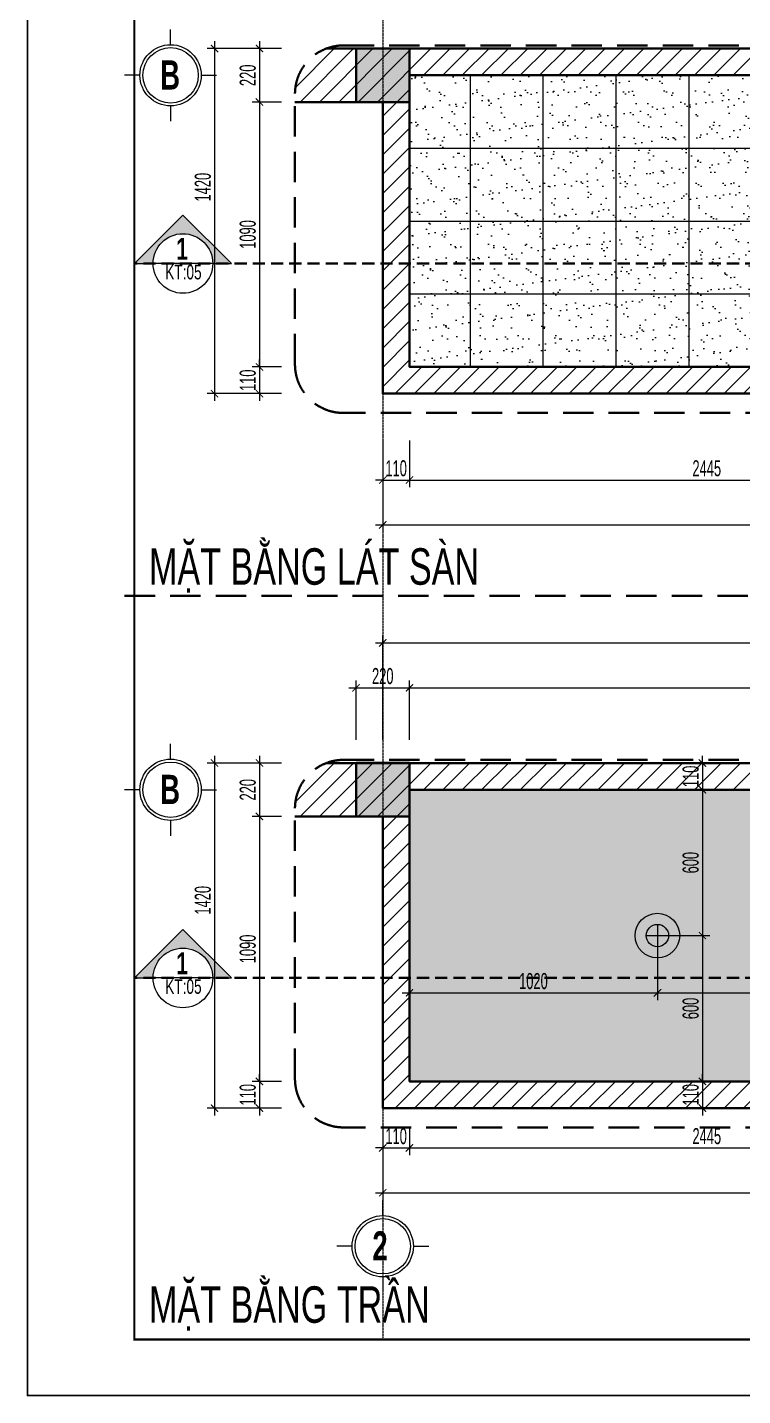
# Model space of a CAD drawing. Header units: millimetres. Extents: x 1336014 to 2939047, y -333549 to -60566.
# Drawn here: x 1371200 to 1374141, y -208848 to -203218 of the extents above; entities that cross this region are included whole.
import ezdxf
from ezdxf.enums import TextEntityAlignment as Align

# ---------------------------------------------------------------- set-up
doc = ezdxf.new("R2010")
doc.units = ezdxf.units.MM
doc.header["$MEASUREMENT"] = 0
for name, pattern in [('$1$HIDDEN', [0.375, 0.25, -0.125]), ('CENTER2', [1.125, 0.75, -0.125, 0.125, -0.125]), ('HIDDEN', [0.375, 0.25, -0.125])]:
    doc.linetypes.add(name, pattern=pattern)
for name, color, linetype, lineweight in [('01.Cut', 255, 'Continuous', 35), ('02.Thay', 145, 'Continuous', 15), ('05.Text', 253, 'Continuous', 18), ('06.betong', 2, 'Continuous', 35), ('08.Dim', 156, 'Continuous', 15), ('09.Hatch', 250, 'Continuous', 5), ('10.truc', 250, 'CENTER2', 20), ('11.Khung bo', 32, 'Continuous', 50), ('12.Khung', 36, 'Continuous', 25), ('CCA - TUONG', 7, 'Continuous', 35)]:
    doc.layers.add(name, color=color, linetype=linetype, lineweight=lineweight)
doc.layers.add('Tpl_Bound', color=1, linetype='Continuous', plot=False)
doc.styles.add('AVANTH', font='')
doc.styles.add('AVANTHB', font='')
doc.styles.add('TT5_Ghi chu 1', font='', dxfattribs={"width": 0.7, "height": 240})
doc.styles.add('TT5_Text Dim', font='hoatbif.shx', dxfattribs={"width": 0.6})
doc.styles.get('AVANTH').set_extended_font_data('.VnAvantH')
doc.styles.get('AVANTHB').set_extended_font_data('.VnAvantH', bold=True)
doc.styles.get('TT5_Ghi chu 1').set_extended_font_data('.VnBlackH')
doc.dimstyles.new('TT5_Dim 1-30', dxfattribs={"dimscale": 30, "dimtxt": 2.2, "dimasz": 1, "dimexe": 1, "dimexo": 0, "dimgap": 0.5, "dimtad": 1, "dimdec": 0, "dimzin": 0, "dimdsep": 46, "dimtxsty": 'TT5_Text Dim', "dimblk": 'ARCHTICK', "dimcen": 0, "dimdle": 1, "dimclrd": 256, "dimclre": 256, "dimclrt": 1, "dimadec": 0, "dimazin": 0, "dimtfac": 0.015, "dimtdec": 0, "dimtix": 1, "dimtmove": 2, "dimatfit": 3, "dimfxl": 1, "dimtolj": 1, "dimtzin": 0, "dimlwd": -1, "dimlwe": -1, "dimarcsym": 1})

# ---------------------------------------------------------------- blocks, each defined once
blk = doc.blocks.new('100')
at = {"layer": '11.Khung bo', "const_width": 26.7}
blk.add_lwpolyline([(1860913, -945240), (1860913, -916940), (1896063, -916940), (1896063, -945240)], close=True, dxfattribs=at)
blk.add_lwpolyline([(1860913, -945240), (1860913, -916940), (1896063, -916940), (1896063, -945240)], close=True, dxfattribs=at)
blk.add_lwpolyline([(1860913, -945240), (1860913, -916940), (1896063, -916940), (1896063, -945240)], close=True, dxfattribs=at)
at = {"layer": '12.Khung'}
blk.add_lwpolyline([(1901579, -945940), (1901579, -916240), (1859580, -916240), (1859580, -945940)], close=True, dxfattribs=at)
blk.add_lwpolyline([(1901579, -945940), (1901579, -916240), (1859580, -916240), (1859580, -945940)], close=True, dxfattribs=at)
blk.add_lwpolyline([(1901579, -945940), (1901579, -916240), (1859580, -916240), (1859580, -945940)], close=True, dxfattribs=at)
blk = doc.blocks.new('DFGFH')
h = blk.add_hatch(color=256)
h.dxf.hatch_style = 1
h.paths.add_polyline_path([(15438.1, 12136.8), (15658.1, 12136.8), (15658.1, 12356.8), (15438.1, 12356.8)])
blk.add_lwpolyline([(15438.1, 12136.8), (15658.1, 12136.8), (15658.1, 12356.8), (15438.1, 12356.8)], close=True)
blk = doc.blocks.new('_ARCHTICK')
at = {"const_width": 0.15}
blk.add_lwpolyline([(-0.5, -0.5), (0.5, 0.5)], dxfattribs=at)
blk = doc.blocks.new('*D1435')
at = {"layer": '08.Dim', "transparency": 16777216}
for p, q in [((1372245, -203305.2), (1372123.9, -203305.2)), ((1372153.9, -203275.2), (1372153.9, -203555.2)), ((1372245, -203525.2), (1372123.9, -203525.2))]:
    blk.add_line(p, q, dxfattribs=at)
at = {"layer": 'Defpoints', "color": 0, "transparency": 16777216}
for p in [(1372245, -203305.2), (1372153.9, -203525.2), (1372245, -203525.2)]:
    blk.add_point(p, dxfattribs=at)
at = {"layer": '08.Dim', "transparency": 16777216, "xscale": 30, "yscale": 30, "zscale": 30}
for p, rotation in [((1372153.9, -203305.2), 90), ((1372153.9, -203525.2), 270)]:
    blk.add_blockref('_ARCHTICK', p, dxfattribs=dict(at, rotation=rotation))
at = {"layer": '08.Dim', "color": 1, "transparency": 16777216, "insert": (1372105.9, -203415.2), "char_height": 66, "attachment_point": 5, "rotation": 90, "style": 'TT5_Text Dim'}
blk.add_mtext('\\A1;220', dxfattribs=at)
blk = doc.blocks.new('*D1437')
at = {"layer": '08.Dim', "transparency": 16777216}
for p, q in [((1372245, -203525.2), (1372123.9, -203525.2)), ((1372153.9, -203495.2), (1372153.9, -204645.2)), ((1372245, -204615.2), (1372123.9, -204615.2))]:
    blk.add_line(p, q, dxfattribs=at)
at = {"layer": 'Defpoints', "color": 0, "transparency": 16777216}
for p in [(1372245, -203525.2), (1372153.9, -204615.2), (1372245, -204615.2)]:
    blk.add_point(p, dxfattribs=at)
at = {"layer": '08.Dim', "transparency": 16777216, "xscale": 30, "yscale": 30, "zscale": 30}
for p, rotation in [((1372153.9, -203525.2), 90), ((1372153.9, -204615.2), 270)]:
    blk.add_blockref('_ARCHTICK', p, dxfattribs=dict(at, rotation=rotation))
at = {"layer": '08.Dim', "color": 1, "transparency": 16777216, "insert": (1372105.9, -204070.2), "char_height": 66, "attachment_point": 5, "rotation": 90, "style": 'TT5_Text Dim'}
blk.add_mtext('\\A1;1090', dxfattribs=at)
blk = doc.blocks.new('*D1438')
at = {"layer": '08.Dim', "transparency": 16777216}
for p, q in [((1372153.9, -204615.2), (1372153.9, -204585.2)), ((1372245, -204615.2), (1372123.9, -204615.2)), ((1372153.9, -204615.2), (1372153.9, -204725.2)), ((1372245, -204725.2), (1372123.9, -204725.2)), ((1372153.9, -204725.2), (1372153.9, -204755.2))]:
    blk.add_line(p, q, dxfattribs=at)
at = {"layer": 'Defpoints', "color": 0, "transparency": 16777216}
for p in [(1372245, -204615.2), (1372153.9, -204725.2), (1372245, -204725.2)]:
    blk.add_point(p, dxfattribs=at)
at = {"layer": '08.Dim', "transparency": 16777216, "xscale": 30, "yscale": 30, "zscale": 30}
for p, rotation in [((1372153.9, -204615.2), 270), ((1372153.9, -204725.2), 90)]:
    blk.add_blockref('_ARCHTICK', p, dxfattribs=dict(at, rotation=rotation))
at = {"layer": '08.Dim', "color": 1, "transparency": 16777216, "insert": (1372105.9, -204670.2), "char_height": 66, "attachment_point": 5, "rotation": 90, "style": 'TT5_Text Dim'}
blk.add_mtext('\\A1;110', dxfattribs=at)
blk = doc.blocks.new('*D1439')
at = {"layer": '08.Dim', "transparency": 16777216}
for p, q in [((1372245, -203305.2), (1371939.1, -203305.2)), ((1371969.1, -203275.2), (1371969.1, -204755.2)), ((1372245, -204725.2), (1371939.1, -204725.2))]:
    blk.add_line(p, q, dxfattribs=at)
at = {"layer": 'Defpoints', "color": 0, "transparency": 16777216}
for p in [(1372245, -203305.2), (1371969.1, -204725.2), (1372245, -204725.2)]:
    blk.add_point(p, dxfattribs=at)
at = {"layer": '08.Dim', "transparency": 16777216, "xscale": 30, "yscale": 30, "zscale": 30}
for p, rotation in [((1371969.1, -203305.2), 90), ((1371969.1, -204725.2), 270)]:
    blk.add_blockref('_ARCHTICK', p, dxfattribs=dict(at, rotation=rotation))
at = {"layer": '08.Dim', "color": 1, "transparency": 16777216, "insert": (1371921.1, -203875.5), "char_height": 66, "attachment_point": 5, "rotation": 90, "style": 'TT5_Text Dim'}
blk.add_mtext('\\A1;1420', dxfattribs=at)
blk = doc.blocks.new('*D1440')
at = {"layer": '08.Dim', "transparency": 16777216}
for p, q in [((1372660.9, -204918), (1372660.9, -205110.7)), ((1372770.9, -204918), (1372770.9, -205110.7)), ((1372660.9, -205080.7), (1372630.9, -205080.7)), ((1372660.9, -205080.7), (1372770.9, -205080.7)), ((1372770.9, -205080.7), (1372800.9, -205080.7))]:
    blk.add_line(p, q, dxfattribs=at)
at = {"layer": 'Defpoints', "color": 0, "transparency": 16777216}
for p in [(1372660.9, -204918), (1372770.9, -204918), (1372770.9, -205080.7)]:
    blk.add_point(p, dxfattribs=at)
at = {"layer": '08.Dim', "transparency": 16777216, "xscale": 30, "yscale": 30, "zscale": 30}
blk.add_blockref('_ARCHTICK', (1372660.9, -205080.7), dxfattribs=at)
at = {"layer": '08.Dim', "transparency": 16777216, "xscale": 30, "yscale": 30, "zscale": 30, "rotation": 180}
blk.add_blockref('_ARCHTICK', (1372770.9, -205080.7), dxfattribs=at)
at = {"layer": '08.Dim', "color": 1, "transparency": 16777216, "insert": (1372715.9, -205032.7), "char_height": 66, "attachment_point": 5, "style": 'TT5_Text Dim'}
blk.add_mtext('\\A1;110', dxfattribs=at)
blk = doc.blocks.new('*D1441')
at = {"layer": '08.Dim', "transparency": 16777216}
for p, q in [((1372770.9, -204918), (1372770.9, -205110.7)), ((1375215.9, -204918), (1375215.9, -205110.7)), ((1372740.9, -205080.7), (1375245.9, -205080.7))]:
    blk.add_line(p, q, dxfattribs=at)
at = {"layer": 'Defpoints', "color": 0, "transparency": 16777216}
for p in [(1372770.9, -204918), (1375215.9, -204918), (1375215.9, -205080.7)]:
    blk.add_point(p, dxfattribs=at)
at = {"layer": '08.Dim', "transparency": 16777216, "xscale": 30, "yscale": 30, "zscale": 30, "rotation": 180}
blk.add_blockref('_ARCHTICK', (1372770.9, -205080.7), dxfattribs=at)
at = {"layer": '08.Dim', "transparency": 16777216, "xscale": 30, "yscale": 30, "zscale": 30}
blk.add_blockref('_ARCHTICK', (1375215.9, -205080.7), dxfattribs=at)
at = {"layer": '08.Dim', "color": 1, "transparency": 16777216, "insert": (1373993.4, -205032.7), "char_height": 66, "attachment_point": 5, "style": 'TT5_Text Dim'}
blk.add_mtext('\\A1;2445', dxfattribs=at)
blk = doc.blocks.new('*D1445')
at = {"layer": '08.Dim', "transparency": 16777216}
for p, q in [((1372660.9, -204918), (1372660.9, -205295.5)), ((1376130.9, -204918), (1376130.9, -205295.5)), ((1372630.9, -205265.5), (1376160.9, -205265.5))]:
    blk.add_line(p, q, dxfattribs=at)
at = {"layer": 'Defpoints', "color": 0, "transparency": 16777216}
for p in [(1372660.9, -204918), (1376130.9, -204918), (1376130.9, -205265.5)]:
    blk.add_point(p, dxfattribs=at)
at = {"layer": '08.Dim', "transparency": 16777216, "xscale": 30, "yscale": 30, "zscale": 30, "rotation": 180}
blk.add_blockref('_ARCHTICK', (1372660.9, -205265.5), dxfattribs=at)
at = {"layer": '08.Dim', "transparency": 16777216, "xscale": 30, "yscale": 30, "zscale": 30}
blk.add_blockref('_ARCHTICK', (1376130.9, -205265.5), dxfattribs=at)
at = {"layer": '08.Dim', "color": 1, "transparency": 16777216, "insert": (1374395.9, -205217.5), "char_height": 66, "attachment_point": 5, "style": 'TT5_Text Dim'}
blk.add_mtext('\\A1;3470', dxfattribs=at)
blk = doc.blocks.new('DANHTRUC')
for p, q in [((980383, -947347), (980383, -947137)), ((979963, -947767), (979753, -947767)), ((980803, -947767), (981013, -947767)), ((980383, -948187), (980383, -948397))]:
    blk.add_line(p, q)
for radius in [420, 380]:
    blk.add_circle((980383, -947767), radius)
blk = doc.blocks.new('*D1394')
at = {"layer": '08.Dim', "transparency": 16777216}
for p, q in [((1372520.9, -205935.7), (1372800.9, -205935.7)), ((1372550.9, -206149.7), (1372550.9, -205905.7)), ((1372770.9, -206149.7), (1372770.9, -205905.7))]:
    blk.add_line(p, q, dxfattribs=at)
at = {"layer": 'Defpoints', "color": 0, "transparency": 16777216}
for p in [(1372770.9, -205935.7), (1372550.9, -206149.7), (1372770.9, -206149.7)]:
    blk.add_point(p, dxfattribs=at)
at = {"layer": '08.Dim', "transparency": 16777216, "xscale": 30, "yscale": 30, "zscale": 30, "rotation": 180}
blk.add_blockref('_ARCHTICK', (1372550.9, -205935.7), dxfattribs=at)
at = {"layer": '08.Dim', "transparency": 16777216, "xscale": 30, "yscale": 30, "zscale": 30}
blk.add_blockref('_ARCHTICK', (1372770.9, -205935.7), dxfattribs=at)
at = {"layer": '08.Dim', "color": 1, "transparency": 16777216, "insert": (1372660.9, -205887.7), "char_height": 66, "attachment_point": 5, "style": 'TT5_Text Dim'}
blk.add_mtext('\\A1;220', dxfattribs=at)
blk = doc.blocks.new('*D1395')
at = {"layer": '08.Dim', "transparency": 16777216}
for p, q in [((1372740.9, -205935.7), (1376050.9, -205935.7)), ((1372770.9, -206149.7), (1372770.9, -205905.7)), ((1376020.9, -206149.7), (1376020.9, -205905.7))]:
    blk.add_line(p, q, dxfattribs=at)
at = {"layer": 'Defpoints', "color": 0, "transparency": 16777216}
for p in [(1376020.9, -205935.7), (1372770.9, -206149.7), (1376020.9, -206149.7)]:
    blk.add_point(p, dxfattribs=at)
at = {"layer": '08.Dim', "transparency": 16777216, "xscale": 30, "yscale": 30, "zscale": 30, "rotation": 180}
blk.add_blockref('_ARCHTICK', (1372770.9, -205935.7), dxfattribs=at)
at = {"layer": '08.Dim', "transparency": 16777216, "xscale": 30, "yscale": 30, "zscale": 30}
blk.add_blockref('_ARCHTICK', (1376020.9, -205935.7), dxfattribs=at)
at = {"layer": '08.Dim', "color": 1, "transparency": 16777216, "insert": (1374395.9, -205887.7), "char_height": 66, "attachment_point": 5, "style": 'TT5_Text Dim'}
blk.add_mtext('\\A1;3250', dxfattribs=at)
blk = doc.blocks.new('*D1398')
at = {"layer": '08.Dim', "transparency": 16777216}
for p, q in [((1372153.9, -206215.2), (1372153.9, -206495.2)), ((1372245, -206245.2), (1372123.9, -206245.2)), ((1372245, -206465.2), (1372123.9, -206465.2))]:
    blk.add_line(p, q, dxfattribs=at)
at = {"layer": 'Defpoints', "color": 0, "transparency": 16777216}
for p in [(1372245, -206245.2), (1372153.9, -206465.2), (1372245, -206465.2)]:
    blk.add_point(p, dxfattribs=at)
at = {"layer": '08.Dim', "transparency": 16777216, "xscale": 30, "yscale": 30, "zscale": 30}
for p, rotation in [((1372153.9, -206245.2), 90), ((1372153.9, -206465.2), 270)]:
    blk.add_blockref('_ARCHTICK', p, dxfattribs=dict(at, rotation=rotation))
at = {"layer": '08.Dim', "color": 1, "transparency": 16777216, "insert": (1372105.9, -206355.2), "char_height": 66, "attachment_point": 5, "rotation": 90, "style": 'TT5_Text Dim'}
blk.add_mtext('\\A1;220', dxfattribs=at)
blk = doc.blocks.new('*D1399')
at = {"layer": '08.Dim', "transparency": 16777216}
for p, q in [((1372660.9, -206149.7), (1372660.9, -205720.9)), ((1376240.9, -206149.7), (1376240.9, -205720.9)), ((1372630.9, -205750.9), (1376270.9, -205750.9))]:
    blk.add_line(p, q, dxfattribs=at)
at = {"layer": 'Defpoints', "color": 0, "transparency": 16777216}
for p in [(1376240.9, -205750.9), (1372660.9, -206149.7), (1376240.9, -206149.7)]:
    blk.add_point(p, dxfattribs=at)
at = {"layer": '08.Dim', "transparency": 16777216, "xscale": 30, "yscale": 30, "zscale": 30, "rotation": 180}
blk.add_blockref('_ARCHTICK', (1372660.9, -205750.9), dxfattribs=at)
at = {"layer": '08.Dim', "transparency": 16777216, "xscale": 30, "yscale": 30, "zscale": 30}
blk.add_blockref('_ARCHTICK', (1376240.9, -205750.9), dxfattribs=at)
at = {"layer": '08.Dim', "color": 1, "transparency": 16777216, "insert": (1374450.9, -205702.9), "char_height": 66, "attachment_point": 5, "style": 'TT5_Text Dim'}
blk.add_mtext('\\A1;3580', dxfattribs=at)
blk = doc.blocks.new('*D1400')
at = {"layer": '08.Dim', "transparency": 16777216}
for p, q in [((1372245, -206465.2), (1372123.9, -206465.2)), ((1372153.9, -206435.2), (1372153.9, -207585.2)), ((1372245, -207555.2), (1372123.9, -207555.2))]:
    blk.add_line(p, q, dxfattribs=at)
at = {"layer": 'Defpoints', "color": 0, "transparency": 16777216}
for p in [(1372245, -206465.2), (1372153.9, -207555.2), (1372245, -207555.2)]:
    blk.add_point(p, dxfattribs=at)
at = {"layer": '08.Dim', "transparency": 16777216, "xscale": 30, "yscale": 30, "zscale": 30}
for p, rotation in [((1372153.9, -206465.2), 90), ((1372153.9, -207555.2), 270)]:
    blk.add_blockref('_ARCHTICK', p, dxfattribs=dict(at, rotation=rotation))
at = {"layer": '08.Dim', "color": 1, "transparency": 16777216, "insert": (1372105.9, -207010.2), "char_height": 66, "attachment_point": 5, "rotation": 90, "style": 'TT5_Text Dim'}
blk.add_mtext('\\A1;1090', dxfattribs=at)
blk = doc.blocks.new('*D1401')
at = {"layer": '08.Dim', "transparency": 16777216}
for p, q in [((1372153.9, -207555.2), (1372153.9, -207525.2)), ((1372245, -207555.2), (1372123.9, -207555.2)), ((1372153.9, -207555.2), (1372153.9, -207665.2)), ((1372245, -207665.2), (1372123.9, -207665.2)), ((1372153.9, -207665.2), (1372153.9, -207695.2))]:
    blk.add_line(p, q, dxfattribs=at)
at = {"layer": 'Defpoints', "color": 0, "transparency": 16777216}
for p in [(1372245, -207555.2), (1372153.9, -207665.2), (1372245, -207665.2)]:
    blk.add_point(p, dxfattribs=at)
at = {"layer": '08.Dim', "transparency": 16777216, "xscale": 30, "yscale": 30, "zscale": 30}
for p, rotation in [((1372153.9, -207555.2), 270), ((1372153.9, -207665.2), 90)]:
    blk.add_blockref('_ARCHTICK', p, dxfattribs=dict(at, rotation=rotation))
at = {"layer": '08.Dim', "color": 1, "transparency": 16777216, "insert": (1372105.9, -207610.2), "char_height": 66, "attachment_point": 5, "rotation": 90, "style": 'TT5_Text Dim'}
blk.add_mtext('\\A1;110', dxfattribs=at)
blk = doc.blocks.new('*D1402')
at = {"layer": '08.Dim', "transparency": 16777216}
for p, q in [((1371969.1, -206215.2), (1371969.1, -207695.2)), ((1372245, -206245.2), (1371939.1, -206245.2)), ((1372245, -207665.2), (1371939.1, -207665.2))]:
    blk.add_line(p, q, dxfattribs=at)
at = {"layer": 'Defpoints', "color": 0, "transparency": 16777216}
for p in [(1372245, -206245.2), (1371969.1, -207665.2), (1372245, -207665.2)]:
    blk.add_point(p, dxfattribs=at)
at = {"layer": '08.Dim', "transparency": 16777216, "xscale": 30, "yscale": 30, "zscale": 30}
for p, rotation in [((1371969.1, -206245.2), 90), ((1371969.1, -207665.2), 270)]:
    blk.add_blockref('_ARCHTICK', p, dxfattribs=dict(at, rotation=rotation))
at = {"layer": '08.Dim', "color": 1, "transparency": 16777216, "insert": (1371921.1, -206810), "char_height": 66, "attachment_point": 5, "rotation": 90, "style": 'TT5_Text Dim'}
blk.add_mtext('\\A1;1420', dxfattribs=at)
blk = doc.blocks.new('*D1403')
at = {"layer": '08.Dim', "transparency": 16777216}
for p, q in [((1372660.9, -207744.7), (1372660.9, -207858.9)), ((1372770.9, -207744.7), (1372770.9, -207858.9)), ((1372660.9, -207828.9), (1372630.9, -207828.9)), ((1372660.9, -207828.9), (1372770.9, -207828.9)), ((1372770.9, -207828.9), (1372800.9, -207828.9))]:
    blk.add_line(p, q, dxfattribs=at)
at = {"layer": 'Defpoints', "color": 0, "transparency": 16777216}
for p in [(1372660.9, -207744.7), (1372770.9, -207744.7), (1372770.9, -207828.9)]:
    blk.add_point(p, dxfattribs=at)
at = {"layer": '08.Dim', "transparency": 16777216, "xscale": 30, "yscale": 30, "zscale": 30}
blk.add_blockref('_ARCHTICK', (1372660.9, -207828.9), dxfattribs=at)
at = {"layer": '08.Dim', "transparency": 16777216, "xscale": 30, "yscale": 30, "zscale": 30, "rotation": 180}
blk.add_blockref('_ARCHTICK', (1372770.9, -207828.9), dxfattribs=at)
at = {"layer": '08.Dim', "color": 1, "transparency": 16777216, "insert": (1372715.9, -207780.9), "char_height": 66, "attachment_point": 5, "style": 'TT5_Text Dim'}
blk.add_mtext('\\A1;110', dxfattribs=at)
blk = doc.blocks.new('*D1404')
at = {"layer": '08.Dim', "transparency": 16777216}
for p, q in [((1372770.9, -207744.7), (1372770.9, -207858.9)), ((1375215.9, -207744.7), (1375215.9, -207858.9)), ((1372740.9, -207828.9), (1375245.9, -207828.9))]:
    blk.add_line(p, q, dxfattribs=at)
at = {"layer": 'Defpoints', "color": 0, "transparency": 16777216}
for p in [(1372770.9, -207744.7), (1375215.9, -207744.7), (1375215.9, -207828.9)]:
    blk.add_point(p, dxfattribs=at)
at = {"layer": '08.Dim', "transparency": 16777216, "xscale": 30, "yscale": 30, "zscale": 30, "rotation": 180}
blk.add_blockref('_ARCHTICK', (1372770.9, -207828.9), dxfattribs=at)
at = {"layer": '08.Dim', "transparency": 16777216, "xscale": 30, "yscale": 30, "zscale": 30}
blk.add_blockref('_ARCHTICK', (1375215.9, -207828.9), dxfattribs=at)
at = {"layer": '08.Dim', "color": 1, "transparency": 16777216, "insert": (1373993.4, -207780.9), "char_height": 66, "attachment_point": 5, "style": 'TT5_Text Dim'}
blk.add_mtext('\\A1;2445', dxfattribs=at)
blk = doc.blocks.new('*D1408')
at = {"layer": '08.Dim', "transparency": 16777216}
for p, q in [((1372660.9, -207744.7), (1372660.9, -208043.7)), ((1376130.9, -207744.7), (1376130.9, -208043.7)), ((1372630.9, -208013.7), (1376160.9, -208013.7))]:
    blk.add_line(p, q, dxfattribs=at)
at = {"layer": 'Defpoints', "color": 0, "transparency": 16777216}
for p in [(1372660.9, -207744.7), (1376130.9, -207744.7), (1376130.9, -208013.7)]:
    blk.add_point(p, dxfattribs=at)
at = {"layer": '08.Dim', "transparency": 16777216, "xscale": 30, "yscale": 30, "zscale": 30, "rotation": 180}
blk.add_blockref('_ARCHTICK', (1372660.9, -208013.7), dxfattribs=at)
at = {"layer": '08.Dim', "transparency": 16777216, "xscale": 30, "yscale": 30, "zscale": 30}
blk.add_blockref('_ARCHTICK', (1376130.9, -208013.7), dxfattribs=at)
at = {"layer": '08.Dim', "color": 1, "transparency": 16777216, "insert": (1374395.9, -207965.7), "char_height": 66, "attachment_point": 5, "style": 'TT5_Text Dim'}
blk.add_mtext('\\A1;3470', dxfattribs=at)
blk = doc.blocks.new('dfgdgdggdg')
at = {"color": 147}
for p, q in [((-55, 0), (55, 0)), ((0, 55), (0, -55))]:
    blk.add_line(p, q, dxfattribs=at)
blk.add_circle((0, 0), 110)
blk.add_circle((0, 0), 55, dxfattribs=at)
blk = doc.blocks.new('*D1452')
at = {"layer": '08.Dim', "transparency": 16777216}
for p, q in [((1372770.9, -206955.2), (1372770.9, -207220.9)), ((1373790.4, -206955.2), (1373790.4, -207220.9)), ((1372740.9, -207190.9), (1373820.4, -207190.9))]:
    blk.add_line(p, q, dxfattribs=at)
at = {"layer": 'Defpoints', "color": 0, "transparency": 16777216}
for p in [(1372770.9, -206955.2), (1373790.4, -206955.2), (1373790.4, -207190.9)]:
    blk.add_point(p, dxfattribs=at)
at = {"layer": '08.Dim', "transparency": 16777216, "xscale": 30, "yscale": 30, "zscale": 30, "rotation": 180}
blk.add_blockref('_ARCHTICK', (1372770.9, -207190.9), dxfattribs=at)
at = {"layer": '08.Dim', "transparency": 16777216, "xscale": 30, "yscale": 30, "zscale": 30}
blk.add_blockref('_ARCHTICK', (1373790.4, -207190.9), dxfattribs=at)
at = {"layer": '08.Dim', "color": 1, "transparency": 16777216, "insert": (1373280.6, -207142.9), "char_height": 66, "attachment_point": 5, "style": 'TT5_Text Dim'}
blk.add_mtext('\\A1;1020', dxfattribs=at)
blk = doc.blocks.new('*D1453')
at = {"layer": '08.Dim', "transparency": 16777216}
for p, q in [((1373791.4, -206955.2), (1373791.4, -207220.9)), ((1375390.9, -206955.2), (1375390.9, -207220.9)), ((1373761.4, -207190.9), (1375420.9, -207190.9))]:
    blk.add_line(p, q, dxfattribs=at)
at = {"layer": 'Defpoints', "color": 0, "transparency": 16777216}
for p in [(1373791.4, -206955.2), (1375390.9, -206955.2), (1375390.9, -207190.9)]:
    blk.add_point(p, dxfattribs=at)
at = {"layer": '08.Dim', "transparency": 16777216, "xscale": 30, "yscale": 30, "zscale": 30, "rotation": 180}
blk.add_blockref('_ARCHTICK', (1373791.4, -207190.9), dxfattribs=at)
at = {"layer": '08.Dim', "transparency": 16777216, "xscale": 30, "yscale": 30, "zscale": 30}
blk.add_blockref('_ARCHTICK', (1375390.9, -207190.9), dxfattribs=at)
at = {"layer": '08.Dim', "color": 1, "transparency": 16777216, "insert": (1374591.1, -207142.9), "char_height": 66, "attachment_point": 5, "style": 'TT5_Text Dim'}
blk.add_mtext('\\A1;1600', dxfattribs=at)
blk = doc.blocks.new('*D1428')
at = {"layer": '08.Dim', "transparency": 16777216}
for p, q in [((1373975.4, -206245.2), (1373975.4, -206215.2)), ((1373613.4, -206245.2), (1374005.4, -206245.2)), ((1373975.4, -206245.2), (1373975.4, -206355.2)), ((1373613.4, -206355.2), (1374005.4, -206355.2)), ((1373975.4, -206355.2), (1373975.4, -206385.2))]:
    blk.add_line(p, q, dxfattribs=at)
at = {"layer": 'Defpoints', "color": 0, "transparency": 16777216}
for p in [(1373613.4, -206245.2), (1373613.4, -206355.2), (1373975.4, -206355.2)]:
    blk.add_point(p, dxfattribs=at)
at = {"layer": '08.Dim', "transparency": 16777216, "xscale": 30, "yscale": 30, "zscale": 30}
for p, rotation in [((1373975.4, -206245.2), 270), ((1373975.4, -206355.2), 90)]:
    blk.add_blockref('_ARCHTICK', p, dxfattribs=dict(at, rotation=rotation))
at = {"layer": '08.Dim', "color": 1, "transparency": 16777216, "insert": (1373927.4, -206300.2), "char_height": 66, "attachment_point": 5, "rotation": 90, "style": 'TT5_Text Dim'}
blk.add_mtext('\\A1;110', dxfattribs=at)
blk = doc.blocks.new('*D1429')
at = {"layer": '08.Dim', "transparency": 16777216}
for p, q in [((1373613.4, -206355.2), (1374005.4, -206355.2)), ((1373975.4, -206325.2), (1373975.4, -206985.2)), ((1373790.4, -206955.2), (1374005.4, -206955.2))]:
    blk.add_line(p, q, dxfattribs=at)
at = {"layer": 'Defpoints', "color": 0, "transparency": 16777216}
for p in [(1373613.4, -206355.2), (1373790.4, -206955.2), (1373975.4, -206955.2)]:
    blk.add_point(p, dxfattribs=at)
at = {"layer": '08.Dim', "transparency": 16777216, "xscale": 30, "yscale": 30, "zscale": 30}
for p, rotation in [((1373975.4, -206355.2), 90), ((1373975.4, -206955.2), 270)]:
    blk.add_blockref('_ARCHTICK', p, dxfattribs=dict(at, rotation=rotation))
at = {"layer": '08.Dim', "color": 1, "transparency": 16777216, "insert": (1373927.4, -206655.2), "char_height": 66, "attachment_point": 5, "rotation": 90, "style": 'TT5_Text Dim'}
blk.add_mtext('\\A1;600', dxfattribs=at)
blk = doc.blocks.new('*D1463')
at = {"layer": '08.Dim', "transparency": 16777216}
for p, q in [((1373790.4, -206955.2), (1374005.4, -206955.2)), ((1373975.4, -206925.2), (1373975.4, -207585.2)), ((1373790.9, -207555.2), (1374005.4, -207555.2))]:
    blk.add_line(p, q, dxfattribs=at)
at = {"layer": 'Defpoints', "color": 0, "transparency": 16777216}
for p in [(1373790.4, -206955.2), (1373790.9, -207555.2), (1373975.4, -207555.2)]:
    blk.add_point(p, dxfattribs=at)
at = {"layer": '08.Dim', "transparency": 16777216, "xscale": 30, "yscale": 30, "zscale": 30}
for p, rotation in [((1373975.4, -206955.2), 90), ((1373975.4, -207555.2), 270)]:
    blk.add_blockref('_ARCHTICK', p, dxfattribs=dict(at, rotation=rotation))
at = {"layer": '08.Dim', "color": 1, "transparency": 16777216, "insert": (1373927.4, -207255.2), "char_height": 66, "attachment_point": 5, "rotation": 90, "style": 'TT5_Text Dim'}
blk.add_mtext('\\A1;600', dxfattribs=at)
blk = doc.blocks.new('*D1464')
at = {"layer": '08.Dim', "transparency": 16777216}
for p, q in [((1373975.4, -207555.2), (1373975.4, -207525.2)), ((1373790.9, -207555.2), (1374005.4, -207555.2)), ((1373975.4, -207555.2), (1373975.4, -207665.2)), ((1373780.9, -207665.2), (1374005.4, -207665.2)), ((1373975.4, -207665.2), (1373975.4, -207695.2))]:
    blk.add_line(p, q, dxfattribs=at)
at = {"layer": 'Defpoints', "color": 0, "transparency": 16777216}
for p in [(1373790.9, -207555.2), (1373780.9, -207665.2), (1373975.4, -207665.2)]:
    blk.add_point(p, dxfattribs=at)
at = {"layer": '08.Dim', "transparency": 16777216, "xscale": 30, "yscale": 30, "zscale": 30}
for p, rotation in [((1373975.4, -207555.2), 270), ((1373975.4, -207665.2), 90)]:
    blk.add_blockref('_ARCHTICK', p, dxfattribs=dict(at, rotation=rotation))
at = {"layer": '08.Dim', "color": 1, "transparency": 16777216, "insert": (1373927.4, -207610.2), "char_height": 66, "attachment_point": 5, "rotation": 90, "style": 'TT5_Text Dim'}
blk.add_mtext('\\A1;110', dxfattribs=at)

msp = doc.modelspace()

# ---------------------------------------------------------------- hatches: boundary and pattern name
at = {"layer": '09.Hatch', "ltscale": 50}
h = msp.add_hatch(dxfattribs=at)
h.set_pattern_fill('TUONGXAY', color=256, scale=450, style=0)
h.set_pattern_definition([(45, (827123.883, -190046.084), (-39.7747564, 39.7747564), [])])
edge = h.paths.add_edge_path()
edge.add_line((1372299.9, -203492.2), (1372299.9, -203525.2))
edge.add_line((1372299.9, -203525.2), (1372660.9, -203525.2))
edge.add_line((1372660.9, -203525.2), (1372660.9, -204725.2))
edge.add_line((1372660.9, -204725.2), (1372770.9, -204725.2))
edge.add_line((1372770.9, -204725.2), (1375215.9, -204725.2))
edge.add_line((1375215.9, -204725.2), (1375215.9, -204615.2))
edge.add_line((1375215.9, -204615.2), (1372770.9, -204615.2))
edge.add_line((1372770.9, -204615.2), (1372770.9, -203415.2))
edge.add_line((1372770.9, -203415.2), (1376020.9, -203415.2))
edge.add_line((1376020.9, -203415.2), (1376020.9, -204615.2))
edge.add_line((1376020.9, -204615.2), (1375965.9, -204615.2))
edge.add_line((1375965.9, -204615.2), (1375965.9, -204725.2))
edge.add_line((1375965.9, -204725.2), (1376020.9, -204725.2))
edge.add_line((1376020.9, -204725.2), (1376130.9, -204725.2))
edge.add_line((1376130.9, -204725.2), (1376130.9, -203525.2))
edge.add_line((1376130.9, -203525.2), (1376539.9, -203525.2))
edge.add_line((1376539.9, -203525.2), (1376539.9, -203492.2))
edge.add_arc((1376339.9, -203492.2), 200, 0, 69.2281)
edge.add_line((1376410.8, -203305.2), (1372429, -203305.2))
edge.add_arc((1372499.9, -203492.2), 200, 110.7719, 180)
at = {"layer": '09.Hatch'}
h = msp.add_hatch(dxfattribs=at)
h.set_pattern_fill('_USER', color=256, scale=300, double=1, pattern_type=0)
h.set_pattern_definition([(0, (1375720.9, -204315.22), (0, 300), []), (90, (1375720.9, -204315.22), (-300, 2e-14), [])])
h.paths.add_polyline_path([(1372770.9, -203415.2), (1372770.9, -204615.2), (1375215.9, -204615.2), (1375965.9, -204615.2), (1376020.9, -204615.2), (1376020.9, -203415.2)])
h = msp.add_hatch(dxfattribs=at)
h.set_pattern_fill('AR-SAND', color=256, scale=50, double=1)
h.set_pattern_definition([(37.5, (-5485.3, 22393.08), (-3.149668, 96.3411885), [0, -76, 0, -85, 0, -81.25]), (7.5, (-5485.3, 22393.08), (88.488835, 141.107303), [0, -41, 0, -68.5, 0, -26.25]), (327.5, (-5546.8, 22393.08), (155.707093, 0.2829527), [0, -25, 0, -90, 0, -117.5]), (317.5, (-5546.8, 22393.08), (150.30633, 43.883778), [0, -12.5, 0, -59, 0, -67.5])])
h.paths.add_polyline_path([(1376020.9, -203415.2), (1372770.9, -203415.2), (1372770.9, -204615.2), (1375215.9, -204615.2), (1375965.9, -204615.2), (1376020.9, -204615.2)])
for points in [[(1371961.8, -204189.6), (1372038.7, -204189.6), (1371839.1, -203990.1), (1371639.5, -204189.6), (1371716.4, -204189.6, -0.414214), (1371839.1, -204066.9, -0.414214)], [(1371961.8, -207129.6), (1372038.7, -207129.6), (1371839.1, -206930), (1371639.5, -207129.6), (1371716.4, -207129.6, -0.414214), (1371839.1, -207006.9, -0.414214)]]:
    msp.add_hatch(color=256, dxfattribs=at).paths.add_polyline_path(points)
at = {"layer": '09.Hatch', "ltscale": 50}
h = msp.add_hatch(dxfattribs=at)
h.set_pattern_fill('TUONGXAY', color=256, scale=450, style=0)
h.set_pattern_definition([(45, (827123.883, -192986.075), (-39.7747564, 39.7747564), [])])
edge = h.paths.add_edge_path()
edge.add_line((1372299.9, -206432.2), (1372299.9, -206465.2))
edge.add_line((1372299.9, -206465.2), (1372660.9, -206465.2))
edge.add_line((1372660.9, -206465.2), (1372660.9, -207665.2))
edge.add_line((1372660.9, -207665.2), (1372770.9, -207665.2))
edge.add_line((1372770.9, -207665.2), (1375215.9, -207665.2))
edge.add_line((1375215.9, -207665.2), (1375215.9, -207555.2))
edge.add_line((1375215.9, -207555.2), (1372770.9, -207555.2))
edge.add_line((1372770.9, -207555.2), (1372770.9, -206355.2))
edge.add_line((1372770.9, -206355.2), (1376020.9, -206355.2))
edge.add_line((1376020.9, -206355.2), (1376020.9, -207555.2))
edge.add_line((1376020.9, -207555.2), (1375965.9, -207555.2))
edge.add_line((1375965.9, -207555.2), (1375965.9, -207665.2))
edge.add_line((1375965.9, -207665.2), (1376020.9, -207665.2))
edge.add_line((1376020.9, -207665.2), (1376130.9, -207665.2))
edge.add_line((1376130.9, -207665.2), (1376130.9, -206465.2))
edge.add_line((1376130.9, -206465.2), (1376539.9, -206465.2))
edge.add_line((1376539.9, -206465.2), (1376539.9, -206432.2))
edge.add_arc((1376339.9, -206432.2), 200, 0, 69.2281)
edge.add_line((1376410.8, -206245.2), (1372429, -206245.2))
edge.add_arc((1372499.9, -206432.2), 200, 110.7719, 180)
at = {"layer": '09.Hatch'}
h = msp.add_hatch(dxfattribs=at)
h.set_pattern_fill('DOTS', color=256, scale=300)
h.set_pattern_definition([(0, (-873.1, 22479.08), (9.375, 18.75), [0, -18.75])])
h.paths.add_polyline_path([(1376020.9, -206355.2), (1372770.9, -206355.2), (1372770.9, -207555.2), (1375215.9, -207555.2), (1375965.9, -207555.2), (1376020.9, -207555.2)])

# ---------------------------------------------------------------- linework, layer by layer
at = {"layer": '01.Cut', "color": 6, "linetype": '$1$HIDDEN', "ltscale": 500}
for points in [[(1372499.9, -203292.2), (1376339.9, -203292.2, -0.414214), (1376539.9, -203492.2), (1376539.9, -204604.7, -0.414214), (1376339.9, -204804.7), (1372499.9, -204804.7, -0.414214), (1372299.9, -204604.7), (1372299.9, -203492.2, -0.414214)], [(1372499.9, -206232.2), (1376339.9, -206232.2, -0.414214), (1376539.9, -206432.2), (1376539.9, -207544.7, -0.414214), (1376339.9, -207744.7), (1372499.9, -207744.7, -0.414214), (1372299.9, -207544.7), (1372299.9, -206432.2, -0.414214)]]:
    msp.add_lwpolyline(points, format="xyb", close=True, dxfattribs=at)
at = {"layer": '01.Cut'}
for points in [[(1376410.8, -203305.2), (1372429, -203305.2)], [(1375215.9, -204615.2), (1372770.9, -204615.2), (1372770.9, -203415.2), (1376020.9, -203415.2), (1376020.9, -204615.2), (1375965.9, -204615.2)], [(1372660.9, -203525.2), (1372299.9, -203525.2)], [(1375215.9, -204615.2), (1375215.9, -204725.2), (1372770.9, -204725.2), (1372660.9, -204725.2), (1372660.9, -203525.2), (1372660.9, -203525.2)], [(1376410.8, -206245.2), (1372429, -206245.2)], [(1375215.9, -207555.2), (1372770.9, -207555.2), (1372770.9, -206355.2), (1376020.9, -206355.2), (1376020.9, -207555.2), (1375965.9, -207555.2)], [(1372660.9, -206465.2), (1372299.9, -206465.2)], [(1375215.9, -207555.2), (1375215.9, -207665.2), (1372770.9, -207665.2), (1372660.9, -207665.2), (1372660.9, -206465.2), (1372660.9, -206465.2)]]:
    msp.add_lwpolyline(points, dxfattribs=at)
at = {"layer": '01.Cut', "color": 6, "linetype": '$1$HIDDEN', "ltscale": 500}
msp.add_lwpolyline([(1371599.5, -205556.9), (1377126.4, -205556.9)], dxfattribs=at)
at = {"layer": '02.Thay'}
for p, q in [((1371839.1, -203990.1), (1371639.5, -204189.6)), ((1371839.1, -203990.1), (1372038.7, -204189.6)), ((1371639.5, -204189.6), (1371716.4, -204189.6)), ((1371961.8, -204189.6), (1371716.4, -204189.6)), ((1371961.8, -204189.6), (1372038.7, -204189.6)), ((1371839.1, -206930), (1371639.5, -207129.6)), ((1371839.1, -206930), (1372038.7, -207129.6)), ((1371639.5, -207129.6), (1371716.4, -207129.6)), ((1371961.8, -207129.6), (1371716.4, -207129.6)), ((1371961.8, -207129.6), (1372038.7, -207129.6))]:
    msp.add_line(p, q, dxfattribs=at)
for points in [[(1373880.9, -204725.2), (1372770.9, -204725.2)], [(1373880.9, -207665.2), (1372770.9, -207665.2)]]:
    msp.add_lwpolyline(points, dxfattribs=at)
for centre in [(1371839.1, -204189.6), (1371839.1, -207129.6)]:
    msp.add_circle(centre, 122.7, dxfattribs=at)
at = {"layer": '10.truc'}
msp.add_line((1372660.9, -199278.5), (1372660.9, -208617.4), dxfattribs=at)
at = {"layer": 'CCA - TUONG', "color": 1, "linetype": 'HIDDEN', "ltscale": 200}
for p, q in [((1377126.4, -204189.6), (1371639.5, -204189.6)), ((1377126.4, -207129.6), (1371639.5, -207129.6))]:
    msp.add_line(p, q, dxfattribs=at)
at = {"layer": 'Tpl_Bound', "color": 1}
msp.add_lwpolyline([(1371199.5, -208848.4), (1371199.5, -199047.5), (1385059.4, -199047.5), (1385059.4, -208848.4)], close=True, dxfattribs=at)

# ---------------------------------------------------------------- block references
at = {"layer": '05.Text'}
for name, p, xscale, yscale, zscale in [('100', (757538.2, 103311.7), 0.33, 0.33, 0.33), ('DANHTRUC', (1077673.5, 80914.8), 0.3, 0.3, 0.3), ('DANHTRUC', (1077673.5, 77974.8), 0.3, 0.3, 0.3), ('DANHTRUC', (1078545.9, 76096.3), 0.3, 0.3, 0.3)]:
    msp.add_blockref(name, p, dxfattribs=dict(at, xscale=xscale, yscale=yscale, zscale=zscale))
at = {"layer": '06.betong'}
for p in [(1357112.8, -215662), (1357112.8, -218601.9)]:
    msp.add_blockref('DFGFH', p, dxfattribs=at)
at = {"layer": '09.Hatch', "xscale": 0.8333333332557231, "yscale": 0.8333333332557231, "zscale": 0.8333333332557231}
msp.add_blockref('dfgdgdggdg', (1373790.4, -206955.2), dxfattribs=at)

# ---------------------------------------------------------------- texts
at = {"layer": '05.Text', "width": 0.7}
for s, height, style, p in [('B', 120, 'AVANTHB', (1371746, -203473.8)), ('MÆT B»NG L¸T SµN', 150, 'TT5_Ghi chu 1', (1371699.6, -205511.5)), ('B', 120, 'AVANTHB', (1371746, -206413.8)), ('2', 120, 'AVANTHB', (1372618.4, -208292.3)), ('MÆT B»NG TRÇN', 150, 'TT5_Ghi chu 1', (1371699.6, -208548.6))]:
    msp.add_text(s, height=height, dxfattribs=dict(at, style=style)).set_placement(p)
for s, height, style, p in [('1', 90, 'AVANTHB', (1371835.7, -204129.5)), ('KT:05', 60, 'AVANTH', (1371841.1, -204225)), ('1', 90, 'AVANTHB', (1371835.7, -207069.5)), ('KT:05', 60, 'AVANTH', (1371841.1, -207165))]:
    msp.add_text(s, height=height, dxfattribs=dict(at, style=style)).set_placement(p, align=Align.MIDDLE_CENTER)

# ---------------------------------------------------------------- dimensions: what is measured, and where the dimension line sits
at = {"layer": '08.Dim'}
for base, p1, p2, picture, middle in [((1371969.1, -204725.2), (1372245, -203305.2), (1372245, -204725.2), '*D1439', (1371921.1, -203875.5)), ((1371969.1, -207665.2), (1372245, -206245.2), (1372245, -207665.2), '*D1402', (1371921.1, -206810))]:
    dim = msp.add_linear_dim(base=base, p1=p1, p2=p2, angle=90, dimstyle='TT5_Dim 1-30', dxfattribs=at)
    dim.commit()
    dim.dimension.update_dxf_attribs({"geometry": picture, "text_midpoint": middle, "dimtype": 160})
for base, p1, p2, picture, middle in [((1372153.9, -203525.2), (1372245, -203305.2), (1372245, -203525.2), '*D1435', (1372105.9, -203415.2)), ((1372153.9, -204615.2), (1372245, -203525.2), (1372245, -204615.2), '*D1437', (1372105.9, -204070.2)), ((1372153.9, -204725.2), (1372245, -204615.2), (1372245, -204725.2), '*D1438', (1372105.9, -204670.2)), ((1372153.9, -206465.2), (1372245, -206245.2), (1372245, -206465.2), '*D1398', (1372105.9, -206355.2)), ((1373975.4, -206355.2), (1373613.4, -206245.2), (1373613.4, -206355.2), '*D1428', (1373927.4, -206300.2)), ((1373975.4, -206955.2), (1373613.4, -206355.2), (1373790.4, -206955.2), '*D1429', (1373927.4, -206655.2)), ((1372153.9, -207555.2), (1372245, -206465.2), (1372245, -207555.2), '*D1400', (1372105.9, -207010.2)), ((1373975.4, -207555.2), (1373790.4, -206955.2), (1373790.9, -207555.2), '*D1463', (1373927.4, -207255.2)), ((1372153.9, -207665.2), (1372245, -207555.2), (1372245, -207665.2), '*D1401', (1372105.9, -207610.2)), ((1373975.4, -207665.2), (1373790.9, -207555.2), (1373780.9, -207665.2), '*D1464', (1373927.4, -207610.2))]:
    dim = msp.add_linear_dim(base=base, p1=p1, p2=p2, angle=90, dimstyle='TT5_Dim 1-30', dxfattribs=at)
    dim.commit()
    dim.dimension.update_dxf_attribs({"geometry": picture, "text_midpoint": middle})
for base, p1, p2, picture, middle in [((1372770.9, -205080.7), (1372660.9, -204918), (1372770.9, -204918), '*D1440', (1372715.9, -205032.7)), ((1376130.9, -205265.5), (1372660.9, -204918), (1376130.9, -204918), '*D1445', (1374395.9, -205217.5)), ((1375215.9, -205080.7), (1372770.9, -204918), (1375215.9, -204918), '*D1441', (1373993.4, -205032.7)), ((1376240.9, -205750.9), (1372660.9, -206149.7), (1376240.9, -206149.7), '*D1399', (1374450.9, -205702.9)), ((1372770.9, -205935.7), (1372550.9, -206149.7), (1372770.9, -206149.7), '*D1394', (1372660.9, -205887.7)), ((1376020.9, -205935.7), (1372770.9, -206149.7), (1376020.9, -206149.7), '*D1395', (1374395.9, -205887.7)), ((1373790.3995, -207190.9201), (1372770.8835, -206955.1941), (1373790.3995, -206955.1941), '*D1452', (1373280.6415, -207142.9201)), ((1375390.8994626, -207190.9200845), (1373791.3994626, -206955.1940698), (1375390.8994626, -206955.1940698), '*D1453', (1374591.1494626, -207142.9200845)), ((1372770.9, -207828.9), (1372660.9, -207744.7), (1372770.9, -207744.7), '*D1403', (1372715.9, -207780.9)), ((1376130.9, -208013.7), (1372660.9, -207744.7), (1376130.9, -207744.7), '*D1408', (1374395.9, -207965.7)), ((1375215.9, -207828.9), (1372770.9, -207744.7), (1375215.9, -207744.7), '*D1404', (1373993.4, -207780.9))]:
    dim = msp.add_linear_dim(base=base, p1=p1, p2=p2, dimstyle='TT5_Dim 1-30', dxfattribs=at)
    dim.commit()
    dim.dimension.update_dxf_attribs({"geometry": picture, "text_midpoint": middle})

doc.saveas('drawing.dxf')
